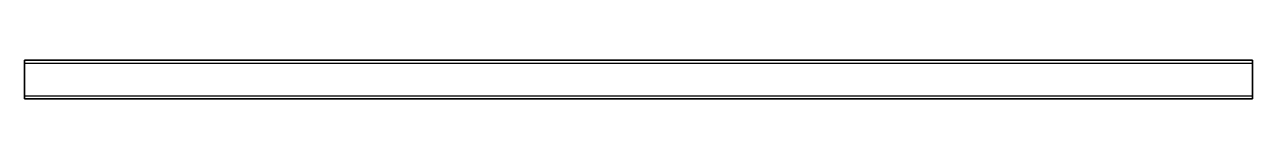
# Model space of a CAD drawing. Header units: inches. Extents: x 0 to 1271, y 0 to 40.
import ezdxf

# ---------------------------------------------------------------- set-up
doc = ezdxf.new("R2010")
doc.units = ezdxf.units.IN
doc.header["$MEASUREMENT"] = 0
doc.layers.add('SIMUMAK Visible (ISO)', color=7, linetype='Continuous', lineweight=35)
doc.layers.add('SIMUMAK Visible Narrow (ISO)', color=7, linetype='Continuous', lineweight=25)

# ---------------------------------------------------------------- blocks, each defined once
blk = doc.blocks.new('DIN 40 x 40 x 2 00000005_Sheet_7_DIN EN 10305-5 - 40 x 40 x 2  - 1271')
at = {"layer": 'SIMUMAK Visible (ISO)'}
for p, q in [((-635.5, 20), (-635.5, 17)), ((-635.5, 20), (635.5, 20)), ((-635.5, -17), (-635.5, 17)), ((635.5, 20), (635.5, 17)), ((635.5, -17), (635.5, 17)), ((-635.5, -17), (-635.5, -20)), ((-635.5, -20), (635.5, -20)), ((635.5, -17), (635.5, -20))]:
    blk.add_line(p, q, dxfattribs=at)
at = {"layer": 'SIMUMAK Visible Narrow (ISO)'}
for p, q in [((-635.5, 17), (635.5, 17)), ((-635.5, -17), (635.5, -17))]:
    blk.add_line(p, q, dxfattribs=at)

msp = doc.modelspace()

# ---------------------------------------------------------------- block references
msp.add_blockref('DIN 40 x 40 x 2 00000005_Sheet_7_DIN EN 10305-5 - 40 x 40 x 2  - 1271', (635.5, 20))

doc.saveas('drawing.dxf')
